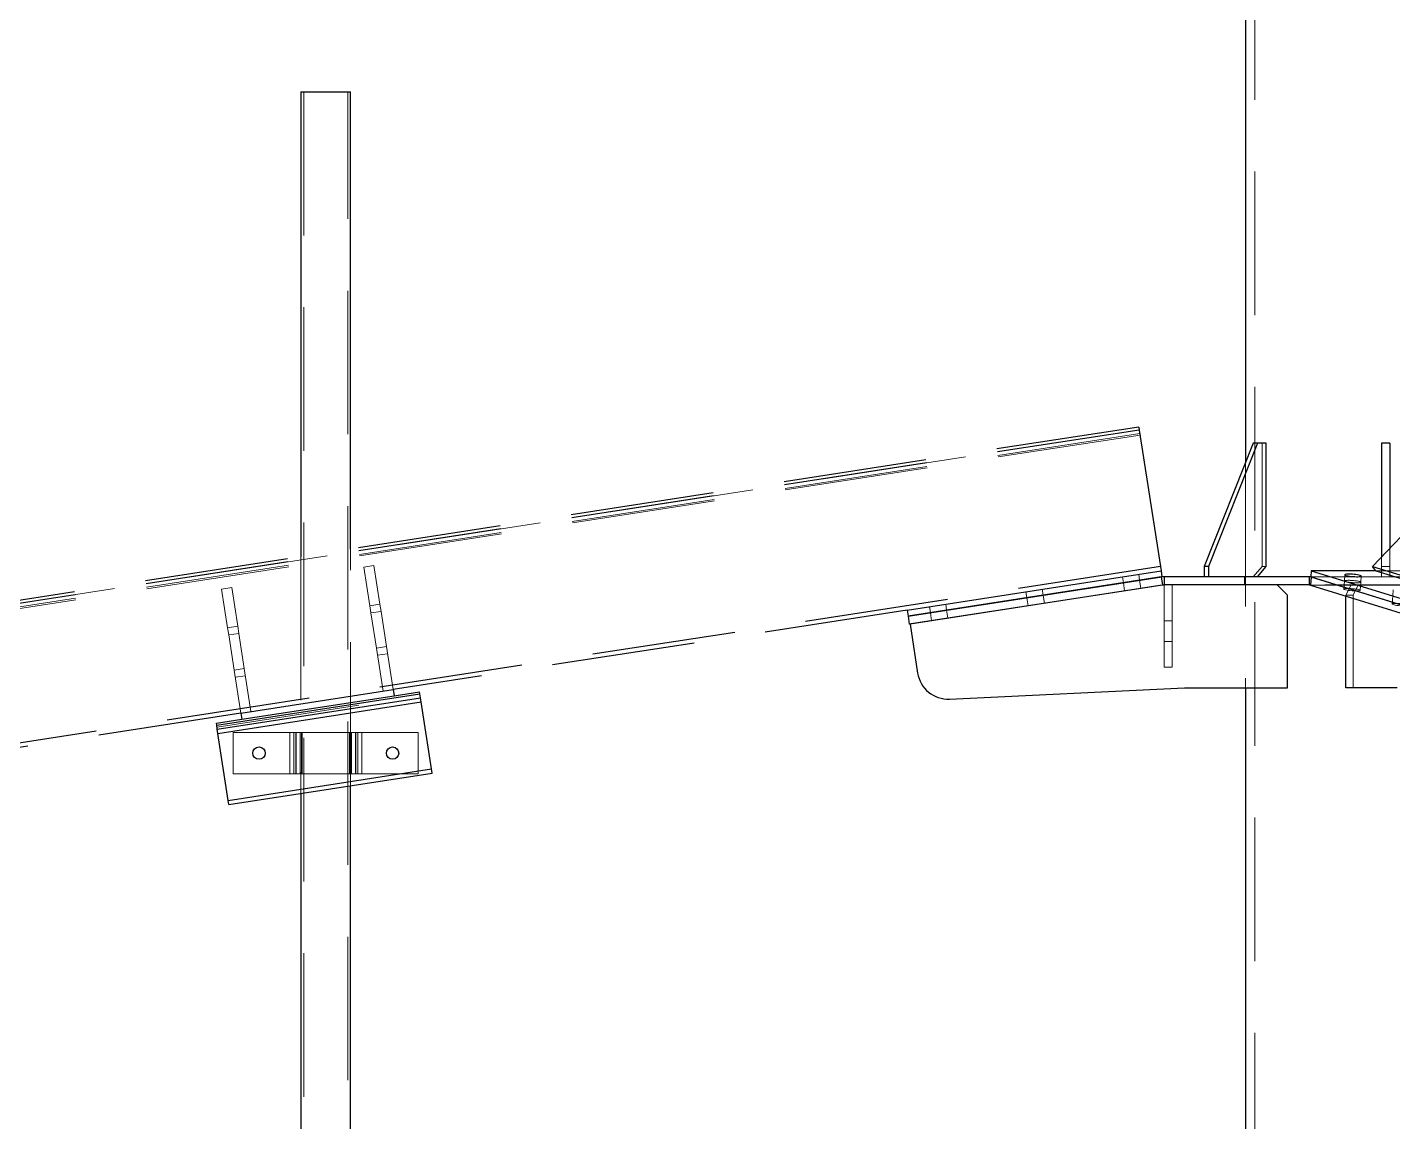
# Model space of a CAD drawing. Header units: millimetres. Extents: x 122 to 2816, y -707 to 556.
# Drawn here: x 656.04 to 668.12, y 308.33 to 318.01 of the extents above; entities that cross this region are included whole.
import ezdxf

# ---------------------------------------------------------------- set-up
doc = ezdxf.new("R2010")
doc.units = ezdxf.units.MM
doc.linetypes.add('HIDDEN', pattern=[1.905, 1.27, -0.635])

msp = doc.modelspace()

# ---------------------------------------------------------------- linework, layer by layer
at = {"color": 7, "linetype": 'HIDDEN', "lineweight": 18}
for p, q in [((666.90068, 326.26111), (666.90068, 298.988383)), ((658.487585, 317.440991), (658.487585, 301.077354)), ((658.876313, 301.077354), (658.876313, 317.440991)), ((665.883738, 314.405703), (627.310436, 308.43424)), ((665.881701, 314.418859), (627.312573, 308.448043)), ((627.317658, 308.480892), (665.876854, 314.450171)), ((669.116271, 314.405703), (667.97117, 313.205067)), ((666.964476, 313.242928), (666.964476, 314.333838)), ((666.816408, 314.159149), (666.816408, 312.170201)), ((658.462404, 313.329297), (658.462404, 311.236278)), ((658.901495, 311.304253), (658.901495, 313.397272)), ((668.020953, 313.327309), (668.020953, 313.242928)), ((668.09368, 313.403563), (668.09368, 313.242928)), ((659.107858, 313.251277), (659.018019, 313.23737)), ((659.070915, 312.895685), (659.018019, 313.23737)), ((659.160754, 312.909593), (659.107858, 313.251277)), ((665.880305, 313.120566), (665.871961, 313.174469)), ((666.885747, 313.152019), (666.964476, 313.242928)), ((667.00084, 313.242928), (666.964476, 313.242928)), ((667.696288, 313.168956), (667.692115, 313.115052)), ((670.704493, 313.205067), (667.97117, 313.205067)), ((668.09368, 313.242928), (668.020953, 313.242928)), ((668.020953, 313.242928), (668.020953, 313.152019)), ((668.09368, 313.242928), (668.09368, 313.152019)), ((657.850113, 313.056568), (657.760274, 313.04266)), ((657.903009, 312.714884), (657.850113, 313.056568)), ((665.728218, 313.152217), (665.736563, 313.098314)), ((665.736563, 313.098314), (665.747689, 313.026442)), ((665.891431, 313.048695), (665.880305, 313.120566)), ((666.071038, 313.150093), (666.082164, 313.078222)), ((666.096072, 312.352019), (666.096072, 313.079292)), ((666.168799, 312.352019), (666.168799, 313.079292)), ((666.807317, 313.152019), (666.807317, 313.079292)), ((670.694758, 313.079292), (667.38112, 313.079292)), ((667.397135, 313.150093), (667.391572, 313.078222)), ((667.391572, 313.078222), (670.698214, 313.078222)), ((670.700321, 313.151163), (667.393678, 313.151163)), ((670.694758, 313.152019), (667.393745, 313.152019)), ((667.397135, 313.150093), (670.703777, 313.150093)), ((667.692115, 313.115052), (667.686552, 313.043181)), ((667.705189, 312.988383), (667.750643, 313.079292)), ((667.768172, 312.988383), (667.813627, 313.079292)), ((667.831573, 313.031956), (667.837136, 313.103827)), ((667.837136, 313.103827), (667.841308, 313.157731)), ((657.81317, 312.700976), (657.760274, 313.04266)), ((664.874748, 313.020093), (664.883093, 312.966189)), ((664.883093, 312.966189), (664.894219, 312.894318)), ((665.026835, 312.988442), (665.018491, 313.042345)), ((665.037962, 312.916571), (665.026835, 312.988442)), ((667.705189, 312.981121), (667.705189, 312.988383)), ((667.768172, 312.988383), (667.705189, 312.988383)), ((667.768172, 312.170201), (667.768172, 312.988383)), ((668.11885, 312.982928), (668.113287, 312.911057)), ((668.123022, 313.036832), (668.11885, 312.982928)), ((659.160754, 312.909593), (659.070915, 312.895685)), ((659.080749, 312.832159), (659.070915, 312.895685)), ((659.170588, 312.846067), (659.080749, 312.832159)), ((659.128937, 312.520883), (659.080749, 312.832159)), ((659.170588, 312.846067), (659.160754, 312.909593)), ((659.218776, 312.534791), (659.170588, 312.846067)), ((664.021278, 312.887969), (664.029623, 312.834065)), ((664.029623, 312.834065), (664.040749, 312.762194)), ((664.173365, 312.856318), (664.165021, 312.910221)), ((664.184492, 312.784447), (664.173365, 312.856318)), ((657.903009, 312.714884), (657.81317, 312.700976)), ((657.823004, 312.63745), (657.81317, 312.700976)), ((657.912843, 312.651358), (657.903009, 312.714884)), ((666.168799, 312.76111), (666.096072, 312.76111)), ((657.912843, 312.651358), (657.823004, 312.63745)), ((657.871192, 312.326174), (657.823004, 312.63745)), ((657.961031, 312.340082), (657.912843, 312.651358)), ((666.096072, 312.579292), (666.168799, 312.579292)), ((659.218776, 312.534791), (659.128937, 312.520883)), ((659.187943, 312.139729), (659.128937, 312.520883)), ((659.228611, 312.471265), (659.138772, 312.457358)), ((659.277782, 312.153637), (659.218776, 312.534791)), ((657.961031, 312.340082), (657.871192, 312.326174)), ((657.930198, 311.94502), (657.871192, 312.326174)), ((658.020037, 311.958927), (657.961031, 312.340082)), ((666.096072, 312.352019), (666.168799, 312.352019)), ((657.970865, 312.276556), (657.881026, 312.262648)), ((657.719508, 311.820411), (659.516287, 312.098567)), ((657.86369, 311.77353), (657.86369, 311.409893)), ((657.86369, 311.77353), (658.36369, 311.77353)), ((658.36369, 311.77353), (658.36369, 311.409893)), ((658.36369, 311.77353), (658.472781, 311.77353)), ((658.400053, 311.77353), (658.400053, 311.409893)), ((658.415287, 311.77353), (658.415287, 311.409893)), ((658.418235, 311.409893), (658.418235, 311.77353)), ((658.454599, 311.77353), (658.454599, 311.409893)), ((658.466884, 311.77353), (658.466884, 311.409893)), ((658.472781, 311.77353), (658.890963, 311.77353)), ((658.472781, 311.409893), (658.472781, 311.77353)), ((658.890963, 311.77353), (659.000053, 311.77353)), ((658.890963, 311.77353), (658.890963, 311.409893)), ((658.896859, 311.77353), (658.896859, 311.409893)), ((658.909144, 311.409893), (658.909144, 311.77353)), ((658.945508, 311.77353), (658.945508, 311.409893)), ((658.948456, 311.77353), (658.948456, 311.409893)), ((658.96369, 311.409893), (658.96369, 311.77353)), ((659.000053, 311.77353), (659.000053, 311.409893)), ((659.000053, 311.77353), (659.500053, 311.77353)), ((659.500053, 311.77353), (659.500053, 311.409893)), ((657.86369, 311.409893), (658.36369, 311.409893)), ((658.36369, 311.409893), (658.472781, 311.409893)), ((658.472781, 311.409893), (658.890963, 311.409893)), ((658.890963, 311.409893), (659.000053, 311.409893)), ((659.000053, 311.409893), (659.500053, 311.409893))]:
    msp.add_line(p, q, dxfattribs=at)
at = {"color": 7, "linetype": 'Continuous', "lineweight": 25}
for p, q in [((666.816408, 319.088383), (666.816408, 314.159149)), ((658.462404, 317.440991), (658.462404, 313.329297)), ((658.462404, 317.440991), (658.901495, 317.440991)), ((658.901495, 313.397272), (658.901495, 317.440991)), ((667.940718, 313.243182), (669.091878, 314.450171)), ((666.885747, 314.333838), (666.452734, 313.242928)), ((666.92211, 314.333838), (666.489097, 313.242928)), ((666.92211, 314.333838), (666.885747, 314.333838)), ((667.00084, 314.333838), (666.92211, 314.333838)), ((667.00084, 313.242928), (667.00084, 314.333838)), ((668.09368, 314.333838), (668.020953, 314.333838)), ((668.020953, 314.333838), (668.020953, 313.327309)), ((668.09368, 314.333838), (668.09368, 313.403563)), ((663.823633, 312.857372), (666.069606, 313.205067)), ((666.069606, 313.205067), (666.077951, 313.151163)), ((666.489097, 313.242928), (666.452734, 313.242928)), ((666.452734, 313.242928), (666.452734, 313.152019)), ((666.489097, 313.242928), (666.489097, 313.152019)), ((666.92211, 313.152019), (667.00084, 313.242928)), ((667.397851, 313.205067), (667.393678, 313.151163)), ((667.397851, 313.205067), (668.520838, 312.857372)), ((667.97117, 313.205067), (667.397851, 313.205067)), ((667.940718, 313.243182), (671.2231, 312.226903)), ((667.97117, 313.205067), (667.940718, 313.243182)), ((667.97117, 313.205067), (671.2231, 312.198216)), ((663.831977, 312.803468), (666.077951, 313.151163)), ((666.071038, 313.150093), (663.831977, 312.803468)), ((666.082164, 313.078222), (663.843104, 312.731597)), ((666.096072, 313.079292), (663.850099, 312.731597)), ((666.071038, 313.150093), (666.082164, 313.078222)), ((666.096072, 313.152019), (666.096072, 313.079292)), ((667.38112, 313.152019), (666.096072, 313.152019)), ((667.38112, 313.079292), (666.096072, 313.079292)), ((667.186981, 312.988383), (667.096072, 313.079292)), ((667.393745, 313.152019), (667.38112, 313.152019)), ((667.38112, 313.152019), (667.38112, 313.079292)), ((667.397135, 313.150093), (667.391572, 313.078222)), ((667.391572, 313.078222), (668.511102, 312.731597)), ((667.393678, 313.151163), (668.516665, 312.803468)), ((667.397135, 313.150093), (668.516665, 312.803468)), ((667.186981, 312.170201), (667.186981, 312.988383)), ((667.705189, 312.170201), (667.705189, 312.981121)), ((663.823633, 312.857372), (663.831977, 312.803468)), ((663.831977, 312.803468), (663.843104, 312.731597)), ((663.850099, 312.731597), (663.916859, 312.300349)), ((657.716727, 311.838379), (659.513506, 312.116535)), ((657.72229, 311.802443), (659.519069, 312.080599)), ((657.930198, 311.94502), (659.277782, 312.153637)), ((657.938543, 311.891116), (659.286127, 312.099733)), ((659.277782, 312.153637), (659.286127, 312.099733)), ((659.286127, 312.099733), (659.510724, 312.134503)), ((659.513506, 312.116535), (659.510724, 312.134503)), ((659.519069, 312.080599), (659.513506, 312.116535)), ((659.524632, 312.044664), (659.519069, 312.080599)), ((664.199554, 312.069664), (666.27789, 312.170201)), ((666.27789, 312.170201), (667.186981, 312.170201)), ((666.816408, 312.170201), (666.816408, 301.886422)), ((668.159734, 312.170201), (667.705189, 312.170201)), ((657.727853, 311.766508), (659.524632, 312.044664)), ((659.616423, 311.451727), (659.524632, 312.044664)), ((657.713945, 311.856347), (657.938543, 311.891116)), ((657.716727, 311.838379), (657.713945, 311.856347)), ((657.72229, 311.802443), (657.716727, 311.838379)), ((657.930198, 311.94502), (657.938543, 311.891116)), ((657.727853, 311.766508), (657.72229, 311.802443)), ((657.819645, 311.173571), (657.727853, 311.766508)), ((657.819645, 311.173571), (659.616423, 311.451727)), ((657.825208, 311.137635), (659.621987, 311.415791)), ((659.621987, 311.415791), (659.616423, 311.451727)), ((658.462404, 311.236278), (658.462404, 303.417046)), ((658.901495, 303.349072), (658.901495, 311.304253)), ((657.825208, 311.137635), (657.819645, 311.173571))]:
    msp.add_line(p, q, dxfattribs=at)
at = {"color": 7, "linetype": 'HIDDEN', "lineweight": 25}
for p, q in [((665.876854, 314.450171), (627.317658, 308.480892)), ((665.87278, 314.476484), (627.321932, 308.508497)), ((665.87278, 314.476484), (665.876854, 314.450171)), ((665.876854, 314.450171), (666.063706, 313.243182)), ((666.063706, 313.243182), (627.121631, 307.21463)), ((666.063706, 313.243182), (666.069606, 313.205067)), ((663.823633, 312.857372), (659.277782, 312.153637)), ((657.930198, 311.94502), (652.539861, 311.110551))]:
    msp.add_line(p, q, dxfattribs=at)
at = {"color": 7, "linetype": 'Continuous', "lineweight": 25, "flags": 128}
msp.add_lwpolyline([(667.732862, 313.174469), (667.720163, 313.174209), (667.709737, 313.173441), (667.702074, 313.172201), (667.69753, 313.170546), (667.696319, 313.168555), (667.698496, 313.16632), (667.703961, 313.163946), (667.712458, 313.161543), (667.723589, 313.159225), (667.736834, 313.157099), (667.751573, 313.155266), (667.767118, 313.15381), (667.782742, 313.152799), (667.797713, 313.152282), (667.811333, 313.152282), (667.822963, 313.152799), (667.832061, 313.15381), (667.838201, 313.155266), (667.841095, 313.157099), (667.840609, 313.159225), (667.836766, 313.161543), (667.829744, 313.163946), (667.819872, 313.16632), (667.807612, 313.168555), (667.793537, 313.170546), (667.778306, 313.172201), (667.76263, 313.173441), (667.747242, 313.174209), (667.732862, 313.174469)], dxfattribs=at)
at = {"color": 7, "linetype": 'HIDDEN', "lineweight": 18, "flags": 128}
for points in [[(667.759062, 313.027905), (667.743474, 313.029316), (667.728614, 313.031113), (667.715179, 313.033212), (667.703795, 313.035515), (667.694995, 313.037914), (667.689191, 313.040296), (667.686655, 313.042551), (667.687503, 313.044573), (667.691698, 313.046268), (667.699043, 313.047556), (667.709194, 313.048377), (667.721677, 313.048692), (667.735909, 313.048487), (667.751222, 313.047772), (667.766903, 313.04658), (667.782216, 313.044966), (667.796447, 313.043007), (667.80893, 313.040793), (667.819082, 313.038428), (667.826426, 313.036024), (667.830621, 313.033691), (667.83147, 313.03154), (667.828933, 313.029671), (667.82313, 313.028171), (667.81433, 313.02711), (667.802946, 313.026539), (667.78951, 313.026483), (667.774651, 313.026945), (667.759062, 313.027905)], [(667.72869, 313.120566), (667.71599, 313.120306), (667.705565, 313.119538), (667.697901, 313.118297), (667.693358, 313.116643), (667.692146, 313.114651), (667.694324, 313.112416), (667.699789, 313.110042), (667.708285, 313.10764), (667.719416, 313.105322), (667.732661, 313.103196), (667.747401, 313.101362), (667.762946, 313.099906), (667.778569, 313.098896), (667.793541, 313.098379), (667.80716, 313.098379), (667.818791, 313.098896), (667.827889, 313.099906), (667.834028, 313.101362), (667.836923, 313.103196), (667.836437, 313.105322), (667.832593, 313.10764), (667.825571, 313.110042), (667.8157, 313.112416), (667.80344, 313.114651), (667.789365, 313.116643), (667.774134, 313.118297), (667.758457, 313.119538), (667.74307, 313.120306), (667.72869, 313.120566)], [(667.7022, 313.119104), (667.711592, 313.120063), (667.723463, 313.120526), (667.737259, 313.12047), (667.752334, 313.119899), (667.767984, 313.118838), (667.783477, 313.117338), (667.798089, 313.115469), (667.811136, 313.113318), (667.822008, 313.110985), (667.830197, 313.10858), (667.83532, 313.106216), (667.837138, 313.104002), (667.835564, 313.102042), (667.830674, 313.100429), (667.822695, 313.099236), (667.812002, 313.098521), (667.799092, 313.098317), (667.784572, 313.098632), (667.769118, 313.099453), (667.753455, 313.100741), (667.738314, 313.102435), (667.724403, 313.104457), (667.712373, 313.106712), (667.702786, 313.109095), (667.696091, 313.111494), (667.6926, 313.113796), (667.692477, 313.115895), (667.695728, 313.117693), (667.7022, 313.119104)], [(668.185797, 312.895781), (668.170209, 312.897192), (668.155349, 312.898989), (668.141914, 312.901088), (668.13053, 312.903391), (668.12173, 312.905789), (668.115926, 312.908172), (668.11339, 312.910427), (668.114238, 312.912449), (668.118433, 312.914144), (668.125778, 312.915432), (668.135929, 312.916252), (668.148412, 312.916568), (668.162644, 312.916363), (668.177957, 312.915648), (668.193638, 312.914456), (668.208951, 312.912842), (668.223182, 312.910883), (668.235665, 312.908669), (668.245817, 312.906304), (668.253161, 312.903899), (668.257356, 312.901567), (668.258205, 312.899416), (668.255668, 312.897546), (668.249865, 312.896046), (668.241065, 312.894986), (668.229681, 312.894414), (668.216245, 312.894359), (668.201386, 312.894821), (668.185797, 312.895781)]]:
    msp.add_lwpolyline(points, dxfattribs=at)
at = {"color": 7, "linetype": 'Continuous', "lineweight": 25}
for centre in [(658.090963, 311.591711), (659.272781, 311.591711)]:
    msp.add_circle(centre, 0.054545, dxfattribs=at)
for centre, radius, start, end in [((666.096072, 312.988383), 0.163636, 90, 98.8), ((666.096072, 312.988383), 0.090909, 90, 98.8), ((664.186376, 312.342072), 0.272727, 188.8, 272.769469)]:
    msp.add_arc(centre, radius, start, end, dxfattribs=at)
for major_axis, ratio, start_param, end_param in [((0.318986, 0.154872), 0.165634387, 0.175182956, 0.328771931), ((0.307288, 0.087438), 0.080967311, 0.123631677, 0.277220651)]:
    msp.add_ellipse((667.087502, 312.988383), major_axis=major_axis, ratio=ratio, start_param=start_param, end_param=end_param, dxfattribs=at)

doc.saveas('drawing.dxf')
